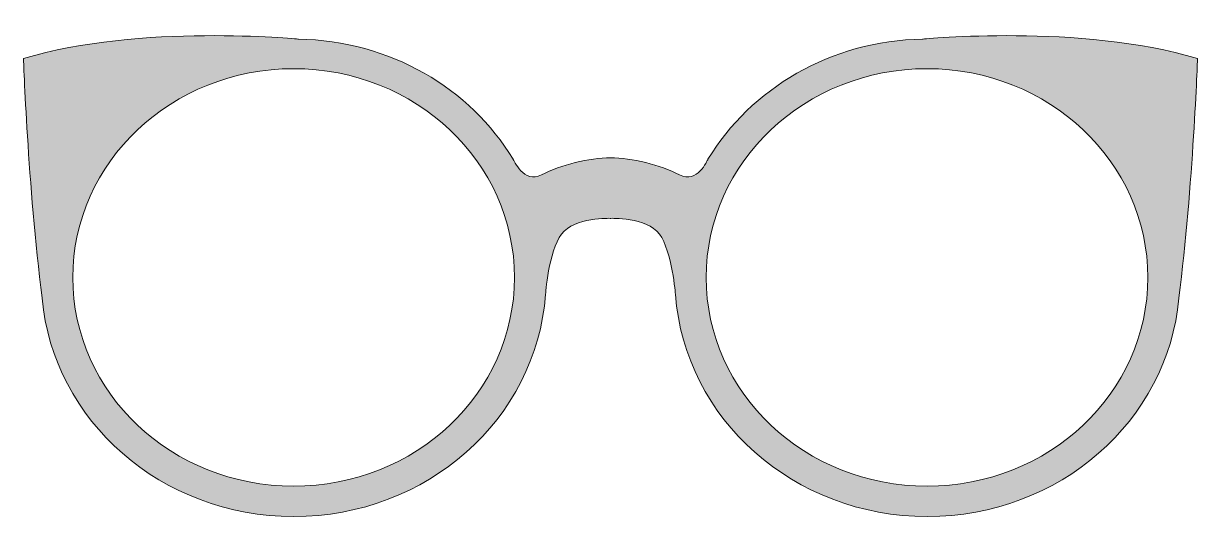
# Model space of a CAD drawing. Header units: inches. Extents: x 11 to 789, y -339 to -12.
import ezdxf

# ---------------------------------------------------------------- set-up
doc = ezdxf.new("R2010")
doc.units = ezdxf.units.IN
doc.header["$MEASUREMENT"] = 0
doc.layers.add('Layer 1', color=7, linetype='Continuous')

msp = doc.modelspace()

# ---------------------------------------------------------------- hatches: boundary and pattern name
at = {"layer": 'Layer 1', "true_color": 0xffffff}
h = msp.add_hatch(color=7, dxfattribs=at)
h.dxf.hatch_style = 2
edge = h.paths.add_edge_path()
edge.add_spline(control_points=[(606.88, -22.26), (606.88, -22.26), (606.88, -22.26), (606.88, -22.26), (545.94, -23.23), (492.97, -55.15), (464.67, -101.83), (464.19, -102.56), (457.66, -118.28), (445.81, -112.23), (432.75, -105.46), (414.37, -100.86), (400.1, -100.86), (385.83, -100.86), (367.45, -105.46), (354.39, -112.23), (342.78, -118.28), (336.01, -102.32), (335.53, -101.83), (307.23, -54.91), (254.26, -23.23), (193.32, -22.26), (193.32, -22.26), (193.32, -22.26), (193.32, -22.26), (193.32, -22.26), (88.35, -11.86), (11.2, -35.08), (11.2, -35.08), (14.1, -119.49), (23.53, -193.74), (23.53, -193.74), (23.53, -193.74), (23.53, -193.98), (30.79, -275), (102.62, -338.61), (190.17, -338.61), (278.69, -338.61), (351, -273.79), (357.05, -191.56), (357.05, -191.56), (357.05, -191.56), (357.05, -191.56), (357.05, -191.56), (358.98, -163.02), (367.69, -151.41), (376.16, -140.04), (400.1, -141.01), (400.1, -141.01), (400.1, -141.01), (424.04, -140.04), (432.51, -151.41), (440.97, -162.78), (443.15, -191.56), (443.15, -191.56), (443.15, -191.56), (443.15, -191.56), (443.15, -191.56), (449.2, -273.79), (521.51, -338.61), (610.03, -338.61), (697.58, -338.61), (769.41, -275), (776.67, -193.98), (776.67, -193.98), (776.67, -193.98), (776.67, -193.74), (786.1, -119.49), (789, -35.08), (789, -35.08), (711.61, -11.86), (606.88, -22.26), (606.88, -22.26)], knot_values=[0, 0, 0, 0, 1, 1, 1, 2, 2, 2, 3, 3, 3, 4, 4, 4, 5, 5, 5, 6, 6, 6, 7, 7, 7, 8, 8, 8, 9, 9, 9, 10, 10, 10, 11, 11, 11, 12, 12, 12, 13, 13, 13, 14, 14, 14, 15, 15, 15, 16, 16, 16, 17, 17, 17, 18, 18, 18, 19, 19, 19, 20, 20, 20, 21, 21, 21, 22, 22, 22, 23, 23, 23, 24, 24, 24, 24], degree=3, periodic=1)
edge = h.paths.add_edge_path()
edge.add_spline(control_points=[(190.17, -318.53), (109.39, -318.53), (43.85, -256.62), (43.85, -180.19), (43.85, -103.77), (109.39, -41.85), (190.17, -41.85), (270.95, -41.85), (336.49, -103.77), (336.49, -180.19), (336.49, -256.62), (270.95, -318.53), (190.17, -318.53)], knot_values=[0, 0, 0, 0, 1, 1, 1, 2, 2, 2, 3, 3, 3, 4, 4, 4, 4], degree=3, periodic=1)
edge = h.paths.add_edge_path()
edge.add_spline(control_points=[(609.79, -318.53), (529.01, -318.53), (463.47, -256.62), (463.47, -180.19), (463.47, -103.77), (529.01, -41.85), (609.79, -41.85), (690.57, -41.85), (756.11, -103.77), (756.11, -180.19), (756.11, -256.62), (690.57, -318.53), (609.79, -318.53)], knot_values=[0, 0, 0, 0, 1, 1, 1, 2, 2, 2, 3, 3, 3, 4, 4, 4, 4], degree=3, periodic=1)

# ---------------------------------------------------------------- linework, layer by layer
at = {"layer": 'Layer 1', "lineweight": 0}
for points, knots in [([(606.88, -22.26), (606.88, -22.26), (606.88, -22.26), (606.88, -22.26), (545.94, -23.23), (492.97, -55.15), (464.67, -101.83), (464.19, -102.56), (457.66, -118.28), (445.81, -112.23), (432.75, -105.46), (414.37, -100.86), (400.1, -100.86), (385.83, -100.86), (367.45, -105.46), (354.39, -112.23), (342.78, -118.28), (336.01, -102.32), (335.53, -101.83), (307.23, -54.91), (254.26, -23.23), (193.32, -22.26), (193.32, -22.26), (193.32, -22.26), (193.32, -22.26), (193.32, -22.26), (88.35, -11.86), (11.2, -35.08), (11.2, -35.08), (14.1, -119.49), (23.53, -193.74), (23.53, -193.74), (23.53, -193.74), (23.53, -193.98), (30.79, -275), (102.62, -338.61), (190.17, -338.61), (278.69, -338.61), (351, -273.79), (357.05, -191.56), (357.05, -191.56), (357.05, -191.56), (357.05, -191.56), (357.05, -191.56), (358.98, -163.02), (367.69, -151.41), (376.16, -140.04), (400.1, -141.01), (400.1, -141.01), (400.1, -141.01), (424.04, -140.04), (432.51, -151.41), (440.97, -162.78), (443.15, -191.56), (443.15, -191.56), (443.15, -191.56), (443.15, -191.56), (443.15, -191.56), (449.2, -273.79), (521.51, -338.61), (610.03, -338.61), (697.58, -338.61), (769.41, -275), (776.67, -193.98), (776.67, -193.98), (776.67, -193.98), (776.67, -193.74), (786.1, -119.49), (789, -35.08), (789, -35.08), (711.61, -11.86), (606.88, -22.26), (606.88, -22.26)], [0, 0, 0, 0, 1, 1, 1, 2, 2, 2, 3, 3, 3, 4, 4, 4, 5, 5, 5, 6, 6, 6, 7, 7, 7, 8, 8, 8, 9, 9, 9, 10, 10, 10, 11, 11, 11, 12, 12, 12, 13, 13, 13, 14, 14, 14, 15, 15, 15, 16, 16, 16, 17, 17, 17, 18, 18, 18, 19, 19, 19, 20, 20, 20, 21, 21, 21, 22, 22, 22, 23, 23, 23, 24, 24, 24, 24]), ([(190.17, -318.53), (109.39, -318.53), (43.85, -256.62), (43.85, -180.19), (43.85, -103.77), (109.39, -41.85), (190.17, -41.85), (270.95, -41.85), (336.49, -103.77), (336.49, -180.19), (336.49, -256.62), (270.95, -318.53), (190.17, -318.53)], [0, 0, 0, 0, 1, 1, 1, 2, 2, 2, 3, 3, 3, 4, 4, 4, 4]), ([(609.79, -318.53), (529.01, -318.53), (463.47, -256.62), (463.47, -180.19), (463.47, -103.77), (529.01, -41.85), (609.79, -41.85), (690.57, -41.85), (756.11, -103.77), (756.11, -180.19), (756.11, -256.62), (690.57, -318.53), (609.79, -318.53)], [0, 0, 0, 0, 1, 1, 1, 2, 2, 2, 3, 3, 3, 4, 4, 4, 4])]:
    msp.add_open_spline(points, degree=3, knots=knots, dxfattribs=at)

doc.saveas('drawing.dxf')
